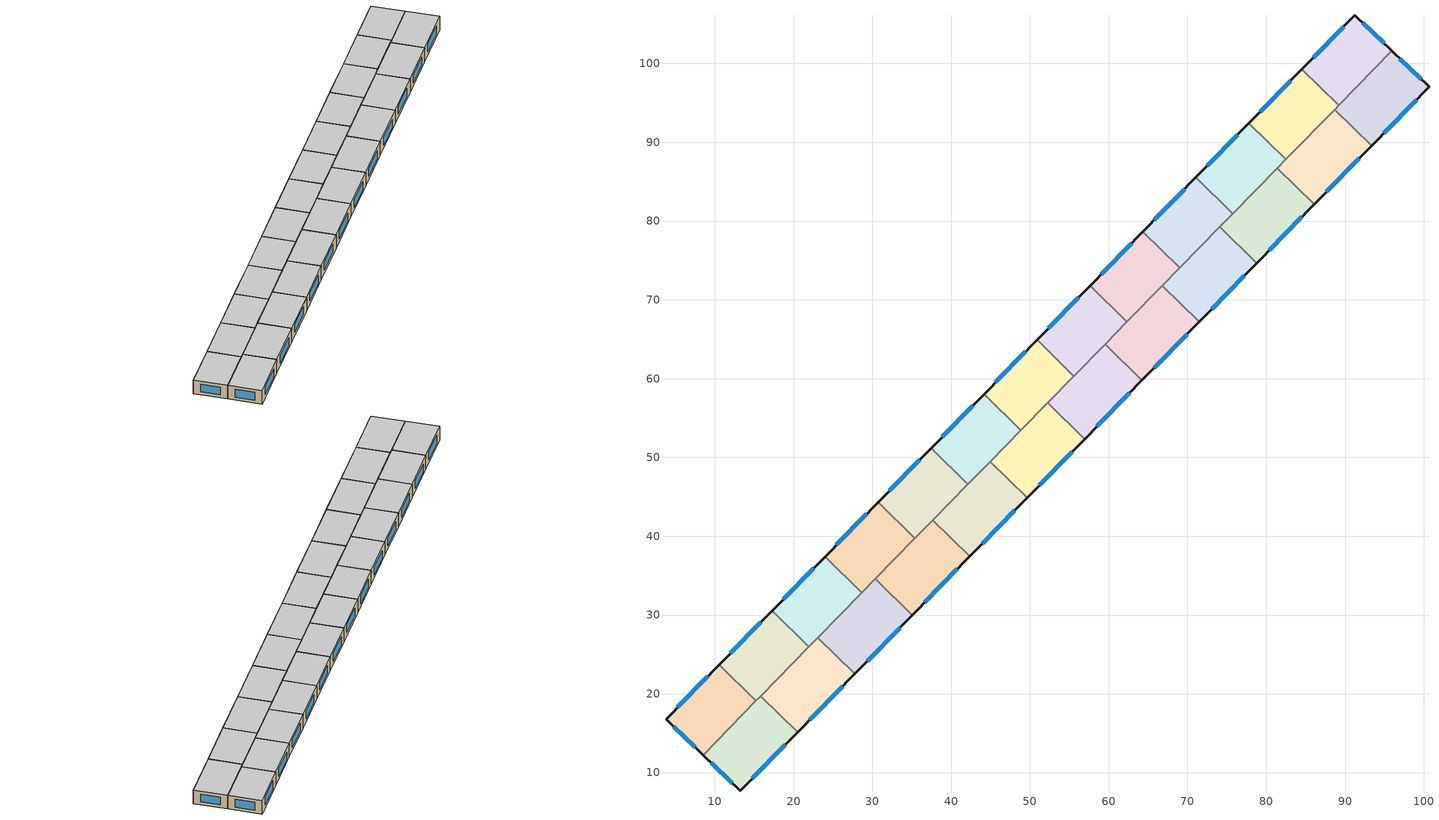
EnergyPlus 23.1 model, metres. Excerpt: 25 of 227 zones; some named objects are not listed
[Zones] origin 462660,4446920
1fd8a064e84866d3_F7_dwelling_0
 floor to 1fd8a064e84866d3_F6_dwelling_0 (EU_floor_Construction): 95.95,101.59 89.22,94.7 84.53,99.29 91.25,106.15 z21
 wall outside (EU_wall_Construction): 95.95,101.59 91.25,106.15 84.53,99.29 z21:24
 wall to 1fd8a064e84866d3_F7_dwelling_1 (EU_wall_Construction): 84.53,99.29 89.22,94.7 z21:24
 wall to 1fd8a064e84866d3_F7_dwelling_13 (EU_wall_Construction): 89.22,94.7 95.95,101.59 z21:24
 window (EU_Window_Construction): 89.81,104.68 85.97,100.76 / 94.94,102.56 92.25,105.18 z21.64:23.36
 ceiling to 1fd8a064e84866d3_F8_dwelling_0 (EU_floor_Construction): 89.22,94.7 95.95,101.59 91.25,106.15 84.53,99.29 z24
1fd8a064e84866d3_F7_dwelling_1
 floor to 1fd8a064e84866d3_F6_dwelling_1 (EU_floor_Construction): 89.22,94.7 82.49,87.83 77.8,92.42 84.53,99.29 z21
 wall outside (EU_wall_Construction): 84.53,99.29 77.8,92.42 z21:24
 wall to 1fd8a064e84866d3_F7_dwelling_2 (EU_wall_Construction): 77.8,92.42 82.49,87.83 z21:24
 wall to 1fd8a064e84866d3_F7_dwelling_14 (EU_wall_Construction): 82.49,87.83 88.67,94.15 z21:24
 wall to 1fd8a064e84866d3_F7_dwelling_13 (EU_wall_Construction): 88.67,94.15 89.22,94.7 z21:24
 window (EU_Window_Construction): 83.09,97.82 79.24,93.89 z21.64:23.36
 ceiling to 1fd8a064e84866d3_F8_dwelling_1 (EU_floor_Construction): 82.49,87.83 89.22,94.7 84.53,99.29 77.8,92.42 z24
1fd8a064e84866d3_F7_dwelling_10
 floor to 1fd8a064e84866d3_F6_dwelling_10 (EU_floor_Construction): 28.68,32.84 21.96,25.96 17.27,30.55 24,37.42 z21
 wall outside (EU_wall_Construction): 24,37.42 17.27,30.55 z21:24
 wall to 1fd8a064e84866d3_F7_dwelling_9 (EU_wall_Construction): 28.68,32.84 24,37.42 z21:24
 wall to 1fd8a064e84866d3_F7_dwelling_11 (EU_wall_Construction): 17.27,30.55 21.96,25.96 z21:24
 wall to 1fd8a064e84866d3_F7_dwelling_22 (EU_wall_Construction): 23.1,27.13 28.68,32.84 z21:24
 wall to 1fd8a064e84866d3_F7_dwelling_23 (EU_wall_Construction): 21.96,25.96 23.1,27.13 z21:24
 window (EU_Window_Construction): 22.56,35.95 18.71,32.02 z21.64:23.36
 ceiling to 1fd8a064e84866d3_F8_dwelling_10 (EU_floor_Construction): 21.96,25.96 28.68,32.84 24,37.42 17.27,30.55 z24
1fd8a064e84866d3_F7_dwelling_11
 floor to 1fd8a064e84866d3_F6_dwelling_11 (EU_floor_Construction): 21.96,25.96 15.23,19.09 10.55,23.67 17.27,30.55 z21
 wall outside (EU_wall_Construction): 17.27,30.55 10.55,23.67 z21:24
 wall to 1fd8a064e84866d3_F7_dwelling_12 (EU_wall_Construction): 10.55,23.67 15.23,19.09 z21:24
 wall to 1fd8a064e84866d3_F7_dwelling_23 (EU_wall_Construction): 15.82,19.68 21.96,25.96 z21:24
 wall to 1fd8a064e84866d3_F7_dwelling_24 (EU_wall_Construction): 15.23,19.09 15.82,19.68 z21:24
 window (EU_Window_Construction): 15.83,29.08 11.99,25.15 z21.64:23.36
 ceiling to 1fd8a064e84866d3_F8_dwelling_11 (EU_floor_Construction): 15.23,19.09 21.96,25.96 17.27,30.55 10.55,23.67 z24
1fd8a064e84866d3_F7_dwelling_12
 floor to 1fd8a064e84866d3_F6_dwelling_12 (EU_floor_Construction): 15.23,19.09 8.52,12.23 3.81,16.79 10.55,23.67 z21
 wall outside (EU_wall_Construction): 10.55,23.67 3.81,16.79 8.52,12.23 z21:24
 wall to 1fd8a064e84866d3_F7_dwelling_24 (EU_wall_Construction): 8.52,12.23 15.23,19.09 z21:24
 window (EU_Window_Construction): 4.82,15.81 7.51,13.2 / 9.1,22.2 5.25,18.26 z21.64:23.36
 ceiling to 1fd8a064e84866d3_F8_dwelling_12 (EU_floor_Construction): 8.52,12.23 15.23,19.09 10.55,23.67 3.81,16.79 z24
1fd8a064e84866d3_F7_dwelling_13
 floor to 1fd8a064e84866d3_F6_dwelling_13 (EU_floor_Construction): 100.65,97.02 93.36,89.56 88.67,94.15 95.95,101.59 z21
 wall outside (EU_wall_Construction): 93.36,89.56 100.65,97.02 95.95,101.59 z21:24
 wall to 1fd8a064e84866d3_F7_dwelling_14 (EU_wall_Construction): 88.67,94.15 93.36,89.56 z21:24
 window (EU_Window_Construction): 99.65,98 96.96,100.61 / 94.92,91.16 99.09,95.42 z21.64:23.36
 ceiling to 1fd8a064e84866d3_F8_dwelling_13 (EU_floor_Construction): 93.36,89.56 100.65,97.02 95.95,101.59 88.67,94.15 z24
1fd8a064e84866d3_F7_dwelling_14
 floor to 1fd8a064e84866d3_F6_dwelling_14 (EU_floor_Construction): 93.36,89.56 86.07,82.12 81.39,86.7 88.67,94.15 z21
 wall outside (EU_wall_Construction): 86.07,82.12 93.36,89.56 z21:24
 wall to 1fd8a064e84866d3_F7_dwelling_15 (EU_wall_Construction): 81.39,86.7 86.07,82.12 z21:24
 wall to 1fd8a064e84866d3_F7_dwelling_2 (EU_wall_Construction): 82.49,87.83 81.39,86.7 z21:24
 window (EU_Window_Construction): 87.63,83.71 91.8,87.97 z21.64:23.36
 ceiling to 1fd8a064e84866d3_F8_dwelling_14 (EU_floor_Construction): 86.07,82.12 93.36,89.56 88.67,94.15 81.39,86.7 z24
1fd8a064e84866d3_F7_dwelling_15
 floor to 1fd8a064e84866d3_F6_dwelling_15 (EU_floor_Construction): 86.07,82.12 78.79,74.67 74.1,79.26 81.39,86.7 z21
 wall outside (EU_wall_Construction): 78.79,74.67 86.07,82.12 z21:24
 wall to 1fd8a064e84866d3_F7_dwelling_16 (EU_wall_Construction): 74.1,79.26 78.79,74.67 z21:24
 wall to 1fd8a064e84866d3_F7_dwelling_2 (EU_wall_Construction): 81.39,86.7 75.76,80.95 z21:24
 wall to 1fd8a064e84866d3_F7_dwelling_3 (EU_wall_Construction): 75.76,80.95 74.1,79.26 z21:24
 window (EU_Window_Construction): 80.35,76.27 84.51,80.52 z21.64:23.36
 ceiling to 1fd8a064e84866d3_F8_dwelling_15 (EU_floor_Construction): 78.79,74.67 86.07,82.12 81.39,86.7 74.1,79.26 z24
1fd8a064e84866d3_F7_dwelling_16
 floor to 1fd8a064e84866d3_F6_dwelling_16 (EU_floor_Construction): 78.79,74.67 71.5,67.22 66.82,71.81 74.1,79.26 z21
 wall outside (EU_wall_Construction): 71.5,67.22 78.79,74.67 z21:24
 wall to 1fd8a064e84866d3_F7_dwelling_17 (EU_wall_Construction): 66.82,71.81 71.5,67.22 z21:24
 wall to 1fd8a064e84866d3_F7_dwelling_3 (EU_wall_Construction): 74.1,79.26 69.04,74.08 z21:24
 wall to 1fd8a064e84866d3_F7_dwelling_4 (EU_wall_Construction): 69.04,74.08 66.82,71.81 z21:24
 window (EU_Window_Construction): 73.06,68.82 77.23,73.08 z21.64:23.36
 ceiling to 1fd8a064e84866d3_F8_dwelling_16 (EU_floor_Construction): 71.5,67.22 78.79,74.67 74.1,79.26 66.82,71.81 z24
1fd8a064e84866d3_F7_dwelling_17
 floor to 1fd8a064e84866d3_F6_dwelling_17 (EU_floor_Construction): 71.5,67.22 64.22,59.78 59.53,64.36 66.82,71.81 z21
 wall outside (EU_wall_Construction): 64.22,59.78 71.5,67.22 z21:24
 wall to 1fd8a064e84866d3_F7_dwelling_18 (EU_wall_Construction): 59.53,64.36 64.22,59.78 z21:24
 wall to 1fd8a064e84866d3_F7_dwelling_4 (EU_wall_Construction): 66.82,71.81 62.31,67.21 z21:24
 wall to 1fd8a064e84866d3_F7_dwelling_5 (EU_wall_Construction): 62.31,67.21 59.53,64.36 z21:24
 window (EU_Window_Construction): 65.78,61.37 69.94,65.63 z21.64:23.36
 ceiling to 1fd8a064e84866d3_F8_dwelling_17 (EU_floor_Construction): 64.22,59.78 71.5,67.22 66.82,71.81 59.53,64.36 z24
1fd8a064e84866d3_F7_dwelling_18
 floor to 1fd8a064e84866d3_F6_dwelling_18 (EU_floor_Construction): 64.22,59.78 56.93,52.33 52.25,56.92 59.53,64.36 z21
 wall outside (EU_wall_Construction): 56.93,52.33 64.22,59.78 z21:24
 wall to 1fd8a064e84866d3_F7_dwelling_19 (EU_wall_Construction): 52.25,56.92 56.93,52.33 z21:24
 wall to 1fd8a064e84866d3_F7_dwelling_5 (EU_wall_Construction): 59.53,64.36 55.59,60.33 z21:24
 wall to 1fd8a064e84866d3_F7_dwelling_6 (EU_wall_Construction): 55.59,60.33 52.25,56.92 z21:24
 window (EU_Window_Construction): 58.49,53.93 62.66,58.18 z21.64:23.36
 ceiling to 1fd8a064e84866d3_F8_dwelling_18 (EU_floor_Construction): 56.93,52.33 64.22,59.78 59.53,64.36 52.25,56.92 z24
1fd8a064e84866d3_F7_dwelling_19
 floor to 1fd8a064e84866d3_F6_dwelling_19 (EU_floor_Construction): 56.93,52.33 49.65,44.89 44.96,49.47 52.25,56.92 z21
 wall outside (EU_wall_Construction): 49.65,44.89 56.93,52.33 z21:24
 wall to 1fd8a064e84866d3_F7_dwelling_20 (EU_wall_Construction): 44.96,49.47 49.65,44.89 z21:24
 wall to 1fd8a064e84866d3_F7_dwelling_7 (EU_wall_Construction): 48.86,53.46 44.96,49.47 z21:24
 wall to 1fd8a064e84866d3_F7_dwelling_6 (EU_wall_Construction): 52.25,56.92 48.86,53.46 z21:24
 window (EU_Window_Construction): 51.21,46.48 55.37,50.74 z21.64:23.36
 ceiling to 1fd8a064e84866d3_F8_dwelling_19 (EU_floor_Construction): 49.65,44.89 56.93,52.33 52.25,56.92 44.96,49.47 z24
1fd8a064e84866d3_F7_dwelling_2
 floor to 1fd8a064e84866d3_F6_dwelling_2 (EU_floor_Construction): 82.49,87.83 75.76,80.96 71.08,85.54 77.8,92.42 z21
 wall outside (EU_wall_Construction): 77.8,92.42 71.08,85.54 z21:24
 wall to 1fd8a064e84866d3_F7_dwelling_3 (EU_wall_Construction): 71.08,85.54 75.76,80.96 z21:24
 window (EU_Window_Construction): 76.36,90.94 72.52,87.01 z21.64:23.36
 ceiling to 1fd8a064e84866d3_F8_dwelling_2 (EU_floor_Construction): 75.76,80.96 82.49,87.83 77.8,92.42 71.08,85.54 z24
1fd8a064e84866d3_F7_dwelling_20
 floor to 1fd8a064e84866d3_F6_dwelling_20 (EU_floor_Construction): 49.65,44.89 42.36,37.44 37.67,42.03 44.96,49.47 z21
 wall outside (EU_wall_Construction): 42.36,37.44 49.65,44.89 z21:24
 wall to 1fd8a064e84866d3_F7_dwelling_21 (EU_wall_Construction): 37.67,42.03 42.36,37.44 z21:24
 wall to 1fd8a064e84866d3_F7_dwelling_8 (EU_wall_Construction): 42.14,46.58 37.67,42.03 z21:24
 wall to 1fd8a064e84866d3_F7_dwelling_7 (EU_wall_Construction): 44.96,49.47 42.14,46.58 z21:24
 window (EU_Window_Construction): 43.92,39.03 48.09,43.29 z21.64:23.36
 ceiling to 1fd8a064e84866d3_F8_dwelling_20 (EU_floor_Construction): 42.36,37.44 49.65,44.89 44.96,49.47 37.67,42.03 z24
1fd8a064e84866d3_F7_dwelling_21
 floor to 1fd8a064e84866d3_F6_dwelling_21 (EU_floor_Construction): 42.36,37.44 35.07,29.99 30.39,34.58 37.67,42.03 z21
 wall outside (EU_wall_Construction): 35.07,29.99 42.36,37.44 z21:24
 wall to 1fd8a064e84866d3_F7_dwelling_22 (EU_wall_Construction): 30.39,34.58 35.07,29.99 z21:24
 wall to 1fd8a064e84866d3_F7_dwelling_9 (EU_wall_Construction): 35.41,39.71 30.39,34.58 z21:24
 wall to 1fd8a064e84866d3_F7_dwelling_8 (EU_wall_Construction): 37.67,42.02 35.41,39.71 z21:24
 window (EU_Window_Construction): 36.63,31.59 40.8,35.84 z21.64:23.36
 ceiling to 1fd8a064e84866d3_F8_dwelling_21 (EU_floor_Construction): 35.07,29.99 42.36,37.44 37.67,42.03 30.39,34.58 z24
1fd8a064e84866d3_F7_dwelling_22
 floor to 1fd8a064e84866d3_F6_dwelling_22 (EU_floor_Construction): 35.07,29.99 27.79,22.55 23.1,27.13 30.39,34.58 z21
 wall outside (EU_wall_Construction): 27.79,22.55 35.07,29.99 z21:24
 wall to 1fd8a064e84866d3_F7_dwelling_23 (EU_wall_Construction): 23.1,27.13 27.79,22.55 z21:24
 wall to 1fd8a064e84866d3_F7_dwelling_9 (EU_wall_Construction): 30.39,34.58 28.68,32.84 z21:24
 window (EU_Window_Construction): 29.35,24.14 33.51,28.4 z21.64:23.36
 ceiling to 1fd8a064e84866d3_F8_dwelling_22 (EU_floor_Construction): 27.79,22.55 35.07,29.99 30.39,34.58 23.1,27.13 z24
1fd8a064e84866d3_F7_dwelling_23
 floor to 1fd8a064e84866d3_F6_dwelling_23 (EU_floor_Construction): 27.79,22.55 20.5,15.1 15.82,19.68 23.1,27.13 z21
 wall outside (EU_wall_Construction): 20.5,15.1 27.79,22.55 z21:24
 wall to 1fd8a064e84866d3_F7_dwelling_24 (EU_wall_Construction): 15.82,19.68 20.5,15.1 z21:24
 window (EU_Window_Construction): 22.06,16.69 26.23,20.95 z21.64:23.36
 ceiling to 1fd8a064e84866d3_F8_dwelling_23 (EU_floor_Construction): 20.5,15.1 27.79,22.55 23.1,27.13 15.82,19.68 z24
1fd8a064e84866d3_F7_dwelling_24
 floor to 1fd8a064e84866d3_F6_dwelling_24 (EU_floor_Construction): 20.5,15.1 13.23,7.66 8.52,12.23 15.82,19.68 z21
 wall outside (EU_wall_Construction): 8.52,12.23 13.23,7.66 20.5,15.1 z21:24
 window (EU_Window_Construction): 14.78,9.26 18.94,13.51 / 9.53,11.25 12.22,8.64 z21.64:23.36
 ceiling to 1fd8a064e84866d3_F8_dwelling_24 (EU_floor_Construction): 13.23,7.66 20.5,15.1 15.82,19.68 8.52,12.23 z24
1fd8a064e84866d3_F7_dwelling_3
 floor to 1fd8a064e84866d3_F6_dwelling_3 (EU_floor_Construction): 75.76,80.96 69.04,74.08 64.35,78.67 71.08,85.54 z21
 wall outside (EU_wall_Construction): 71.08,85.54 64.35,78.67 z21:24
 wall to 1fd8a064e84866d3_F7_dwelling_4 (EU_wall_Construction): 64.35,78.67 69.04,74.08 z21:24
 window (EU_Window_Construction): 69.64,84.07 65.79,80.14 z21.64:23.36
 ceiling to 1fd8a064e84866d3_F8_dwelling_3 (EU_floor_Construction): 69.04,74.08 75.76,80.96 71.08,85.54 64.35,78.67 z24
1fd8a064e84866d3_F7_dwelling_4
 floor to 1fd8a064e84866d3_F6_dwelling_4 (EU_floor_Construction): 69.04,74.08 62.31,67.21 57.63,71.79 64.35,78.67 z21
 wall outside (EU_wall_Construction): 64.35,78.67 57.63,71.79 z21:24
 wall to 1fd8a064e84866d3_F7_dwelling_5 (EU_wall_Construction): 57.63,71.79 62.31,67.21 z21:24
 window (EU_Window_Construction): 62.91,77.19 59.07,73.26 z21.64:23.36
 ceiling to 1fd8a064e84866d3_F8_dwelling_4 (EU_floor_Construction): 62.31,67.21 69.04,74.08 64.35,78.67 57.63,71.79 z24
1fd8a064e84866d3_F7_dwelling_5
 floor to 1fd8a064e84866d3_F6_dwelling_5 (EU_floor_Construction): 62.31,67.21 55.59,60.33 50.9,64.92 57.63,71.79 z21
 wall outside (EU_wall_Construction): 57.63,71.79 50.9,64.92 z21:24
 wall to 1fd8a064e84866d3_F7_dwelling_6 (EU_wall_Construction): 50.9,64.92 55.59,60.33 z21:24
 window (EU_Window_Construction): 56.19,70.32 52.34,66.39 z21.64:23.36
 ceiling to 1fd8a064e84866d3_F8_dwelling_5 (EU_floor_Construction): 55.59,60.33 62.31,67.21 57.63,71.79 50.9,64.92 z24
1fd8a064e84866d3_F7_dwelling_6
 floor to 1fd8a064e84866d3_F6_dwelling_6 (EU_floor_Construction): 55.59,60.33 48.86,53.46 44.18,58.04 50.9,64.92 z21
 wall outside (EU_wall_Construction): 50.9,64.92 44.18,58.04 z21:24
 wall to 1fd8a064e84866d3_F7_dwelling_7 (EU_wall_Construction): 44.18,58.04 48.86,53.46 z21:24
 window (EU_Window_Construction): 49.46,63.45 45.62,59.52 z21.64:23.36
 ceiling to 1fd8a064e84866d3_F8_dwelling_6 (EU_floor_Construction): 48.86,53.46 55.59,60.33 50.9,64.92 44.18,58.04 z24
1fd8a064e84866d3_F7_dwelling_7
 floor to 1fd8a064e84866d3_F6_dwelling_7 (EU_floor_Construction): 48.86,53.46 42.14,46.58 37.45,51.17 44.18,58.04 z21
 wall outside (EU_wall_Construction): 44.18,58.04 37.45,51.17 z21:24
 wall to 1fd8a064e84866d3_F7_dwelling_8 (EU_wall_Construction): 37.45,51.17 42.14,46.58 z21:24
 window (EU_Window_Construction): 42.74,56.57 38.89,52.64 z21.64:23.36
 ceiling to 1fd8a064e84866d3_F8_dwelling_7 (EU_floor_Construction): 42.14,46.58 48.86,53.46 44.18,58.04 37.45,51.17 z24
1fd8a064e84866d3_F7_dwelling_8
 floor to 1fd8a064e84866d3_F6_dwelling_8 (EU_floor_Construction): 42.14,46.58 35.41,39.71 30.72,44.3 37.45,51.17 z21
 wall outside (EU_wall_Construction): 37.45,51.17 30.72,44.3 z21:24
 wall to 1fd8a064e84866d3_F7_dwelling_9 (EU_wall_Construction): 30.72,44.3 35.41,39.71 z21:24
 window (EU_Window_Construction): 36.01,49.7 32.17,45.77 z21.64:23.36
 ceiling to 1fd8a064e84866d3_F8_dwelling_8 (EU_floor_Construction): 35.41,39.71 42.14,46.58 37.45,51.17 30.72,44.3 z24
1fd8a064e84866d3_F7_dwelling_9
 floor to 1fd8a064e84866d3_F6_dwelling_9 (EU_floor_Construction): 35.41,39.71 28.68,32.84 24,37.42 30.72,44.3 z21
 wall outside (EU_wall_Construction): 30.72,44.3 24,37.42 z21:24
 window (EU_Window_Construction): 29.28,42.82 25.44,38.89 z21.64:23.36
 ceiling to 1fd8a064e84866d3_F8_dwelling_9 (EU_floor_Construction): 28.68,32.84 35.41,39.71 30.72,44.3 24,37.42 z24
[Building]
EU S2 Campaign: North Axis=0; Terrain=City; Solar Distribution=FullExterior
[Site:Location]
Yerevan-Zvartnots.Intl.AP: Latitude=40.15; Longitude=44.383; Time Zone=4; Elevation=854
[SizingPeriod:WeatherFileDays]
AnnualSizingPeriod: Begin Month=1; Begin Day of Month=1; End Month=12; End Day of Month=31; Day of Week for Start Day=Monday; Use Weather File Daylight Saving Period=No; Use Weather File Rain and Snow Indicators=No
[MATERIAL]
EU_InternalMass_Material: Roughness=MediumRough; Thickness=0.1; Conductivity=1; Density=1800; Specific Heat=900; Thermal Absorptance=0.9; Solar Absorptance=0.7; Visible Absorptance=0.7
[MATERIAL:NOMASS] Roughness=MediumRough; Thermal Absorptance=0.9; Solar Absorptance=0.7; Visible Absorptance=0.7
Name | Thermal Resistance
EU_wall_NoMass | 1.05043
EU_floor_NoMass | 0.478065
[WINDOWMATERIAL:SIMPLEGLAZINGSYSTEM]
EU_Window_SimpleGlazing: UFactor=2.5566; Solar Heat Gain Coefficient=0.75; Visible Transmittance=0.75
[CONSTRUCTION]
EU_wall_Construction: EU_wall_NoMass
EU_floor_Construction: EU_floor_NoMass
EU_Window_Construction: EU_Window_SimpleGlazing
EU_InternalMass_Construction: EU_InternalMass_Material
[ZONE] Type=1; Multiplier=1; Ceiling Height=autocalculate; Floor Area=autocalculate; Part of Total Floor Area=Yes
Name | Volume
1fd8a064e84866d3_F7_dwelling_0; 1fd8a064e84866d3_F7_dwelling_11 | 189.155
1fd8a064e84866d3_F7_dwelling_1; 1fd8a064e84866d3_F7_dwelling_3; 1fd8a064e84866d3_F7_dwelling_6; 1fd8a064e84866d3_F7_dwelling_8 | 189.137
1fd8a064e84866d3_F7_dwelling_10 | 189.154
1fd8a064e84866d3_F7_dwelling_12 | 189.159
1fd8a064e84866d3_F7_dwelling_13 | 204.911
1fd8a064e84866d3_F7_dwelling_14 | 204.935
1fd8a064e84866d3_F7_dwelling_15 | 204.889
1fd8a064e84866d3_F7_dwelling_16 | 204.917
1fd8a064e84866d3_F7_dwelling_17; 1fd8a064e84866d3_F7_dwelling_20 | 204.899
1fd8a064e84866d3_F7_dwelling_18 | 204.895
1fd8a064e84866d3_F7_dwelling_19 | 204.908
1fd8a064e84866d3_F7_dwelling_2 | 189.165
1fd8a064e84866d3_F7_dwelling_21 | 204.927
1fd8a064e84866d3_F7_dwelling_22; 1fd8a064e84866d3_F7_dwelling_23 | 204.909
1fd8a064e84866d3_F7_dwelling_24 | 204.91
1fd8a064e84866d3_F7_dwelling_4; 1fd8a064e84866d3_F7_dwelling_5 | 189.151
1fd8a064e84866d3_F7_dwelling_7 | 189.15
1fd8a064e84866d3_F7_dwelling_9 | 189.168
[INTERNALMASS] Construction=EU_InternalMass_Construction
Name | Zone or ZoneList | Surface Area
1fd8a064e84866d3_F7_dwelling_0_EU_InternalMass | 1fd8a064e84866d3_F7_dwelling_0 | 63.0516
1fd8a064e84866d3_F7_dwelling_1_EU_InternalMass | 1fd8a064e84866d3_F7_dwelling_1 | 63.0456
1fd8a064e84866d3_F7_dwelling_2_EU_InternalMass | 1fd8a064e84866d3_F7_dwelling_2 | 63.055
1fd8a064e84866d3_F7_dwelling_3_EU_InternalMass | 1fd8a064e84866d3_F7_dwelling_3 | 63.0457
1fd8a064e84866d3_F7_dwelling_4_EU_InternalMass | 1fd8a064e84866d3_F7_dwelling_4 | 63.0503
1fd8a064e84866d3_F7_dwelling_5_EU_InternalMass | 1fd8a064e84866d3_F7_dwelling_5 | 63.0503
1fd8a064e84866d3_F7_dwelling_6_EU_InternalMass | 1fd8a064e84866d3_F7_dwelling_6 | 63.0457
1fd8a064e84866d3_F7_dwelling_7_EU_InternalMass | 1fd8a064e84866d3_F7_dwelling_7 | 63.0503
1fd8a064e84866d3_F7_dwelling_8_EU_InternalMass | 1fd8a064e84866d3_F7_dwelling_8 | 63.0457
1fd8a064e84866d3_F7_dwelling_9_EU_InternalMass | 1fd8a064e84866d3_F7_dwelling_9 | 63.056
1fd8a064e84866d3_F7_dwelling_10_EU_InternalMass | 1fd8a064e84866d3_F7_dwelling_10 | 63.0514
1fd8a064e84866d3_F7_dwelling_11_EU_InternalMass | 1fd8a064e84866d3_F7_dwelling_11 | 63.0514
1fd8a064e84866d3_F7_dwelling_12_EU_InternalMass | 1fd8a064e84866d3_F7_dwelling_12 | 63.0531
1fd8a064e84866d3_F7_dwelling_13_EU_InternalMass | 1fd8a064e84866d3_F7_dwelling_13 | 68.3037
1fd8a064e84866d3_F7_dwelling_14_EU_InternalMass | 1fd8a064e84866d3_F7_dwelling_14 | 68.3117
1fd8a064e84866d3_F7_dwelling_15_EU_InternalMass | 1fd8a064e84866d3_F7_dwelling_15 | 68.2964
1fd8a064e84866d3_F7_dwelling_16_EU_InternalMass | 1fd8a064e84866d3_F7_dwelling_16 | 68.3057
1fd8a064e84866d3_F7_dwelling_17_EU_InternalMass | 1fd8a064e84866d3_F7_dwelling_17 | 68.2997
1fd8a064e84866d3_F7_dwelling_18_EU_InternalMass | 1fd8a064e84866d3_F7_dwelling_18 | 68.2983
1fd8a064e84866d3_F7_dwelling_19_EU_InternalMass | 1fd8a064e84866d3_F7_dwelling_19 | 68.303
1fd8a064e84866d3_F7_dwelling_20_EU_InternalMass | 1fd8a064e84866d3_F7_dwelling_20 | 68.2997
1fd8a064e84866d3_F7_dwelling_21_EU_InternalMass | 1fd8a064e84866d3_F7_dwelling_21 | 68.309
1fd8a064e84866d3_F7_dwelling_22_EU_InternalMass | 1fd8a064e84866d3_F7_dwelling_22 | 68.303
1fd8a064e84866d3_F7_dwelling_23_EU_InternalMass | 1fd8a064e84866d3_F7_dwelling_23 | 68.303
1fd8a064e84866d3_F7_dwelling_24_EU_InternalMass | 1fd8a064e84866d3_F7_dwelling_24 | 68.3033
[OTHEREQUIPMENT] Fuel Type=Electricity; Design Level Calculation Method=Watts/Area; Power per Zone Floor Area=1; Fraction Latent=0; Fraction Radiant=0; Fraction Lost=0; Carbon Dioxide Generation Rate=0; EndUse Subcategory=EU_Step8_InternalGains
Name | Zone or ZoneList or Space or SpaceList | Schedule
EU_Step8_InternalGain_1fd8a064e84866d3_F7_dwelling_0_f000 | 1fd8a064e84866d3_F7_dwelling_0 | EU_Step8_GainSchedule_1fd8a064e84866d3_F7_dwelling_0_f000
EU_Step8_InternalGain_1fd8a064e84866d3_F7_dwelling_1_f000 | 1fd8a064e84866d3_F7_dwelling_1 | EU_Step8_GainSchedule_1fd8a064e84866d3_F7_dwelling_1_f000
EU_Step8_InternalGain_1fd8a064e84866d3_F7_dwelling_2_f000 | 1fd8a064e84866d3_F7_dwelling_2 | EU_Step8_GainSchedule_1fd8a064e84866d3_F7_dwelling_2_f000
EU_Step8_InternalGain_1fd8a064e84866d3_F7_dwelling_3_f000 | 1fd8a064e84866d3_F7_dwelling_3 | EU_Step8_GainSchedule_1fd8a064e84866d3_F7_dwelling_3_f000
EU_Step8_InternalGain_1fd8a064e84866d3_F7_dwelling_4_f000 | 1fd8a064e84866d3_F7_dwelling_4 | EU_Step8_GainSchedule_1fd8a064e84866d3_F7_dwelling_4_f000
EU_Step8_InternalGain_1fd8a064e84866d3_F7_dwelling_5_f000 | 1fd8a064e84866d3_F7_dwelling_5 | EU_Step8_GainSchedule_1fd8a064e84866d3_F7_dwelling_5_f000
EU_Step8_InternalGain_1fd8a064e84866d3_F7_dwelling_6_f000 | 1fd8a064e84866d3_F7_dwelling_6 | EU_Step8_GainSchedule_1fd8a064e84866d3_F7_dwelling_6_f000
EU_Step8_InternalGain_1fd8a064e84866d3_F7_dwelling_7_f000 | 1fd8a064e84866d3_F7_dwelling_7 | EU_Step8_GainSchedule_1fd8a064e84866d3_F7_dwelling_7_f000
EU_Step8_InternalGain_1fd8a064e84866d3_F7_dwelling_8_f000 | 1fd8a064e84866d3_F7_dwelling_8 | EU_Step8_GainSchedule_1fd8a064e84866d3_F7_dwelling_8_f000
EU_Step8_InternalGain_1fd8a064e84866d3_F7_dwelling_9_f000 | 1fd8a064e84866d3_F7_dwelling_9 | EU_Step8_GainSchedule_1fd8a064e84866d3_F7_dwelling_9_f000
EU_Step8_InternalGain_1fd8a064e84866d3_F7_dwelling_10_f000 | 1fd8a064e84866d3_F7_dwelling_10 | EU_Step8_GainSchedule_1fd8a064e84866d3_F7_dwelling_10_f000
EU_Step8_InternalGain_1fd8a064e84866d3_F7_dwelling_11_f000 | 1fd8a064e84866d3_F7_dwelling_11 | EU_Step8_GainSchedule_1fd8a064e84866d3_F7_dwelling_11_f000
EU_Step8_InternalGain_1fd8a064e84866d3_F7_dwelling_12_f000 | 1fd8a064e84866d3_F7_dwelling_12 | EU_Step8_GainSchedule_1fd8a064e84866d3_F7_dwelling_12_f000
EU_Step8_InternalGain_1fd8a064e84866d3_F7_dwelling_13_f000 | 1fd8a064e84866d3_F7_dwelling_13 | EU_Step8_GainSchedule_1fd8a064e84866d3_F7_dwelling_13_f000
EU_Step8_InternalGain_1fd8a064e84866d3_F7_dwelling_14_f000 | 1fd8a064e84866d3_F7_dwelling_14 | EU_Step8_GainSchedule_1fd8a064e84866d3_F7_dwelling_14_f000
EU_Step8_InternalGain_1fd8a064e84866d3_F7_dwelling_15_f000 | 1fd8a064e84866d3_F7_dwelling_15 | EU_Step8_GainSchedule_1fd8a064e84866d3_F7_dwelling_15_f000
EU_Step8_InternalGain_1fd8a064e84866d3_F7_dwelling_16_f000 | 1fd8a064e84866d3_F7_dwelling_16 | EU_Step8_GainSchedule_1fd8a064e84866d3_F7_dwelling_16_f000
EU_Step8_InternalGain_1fd8a064e84866d3_F7_dwelling_17_f000 | 1fd8a064e84866d3_F7_dwelling_17 | EU_Step8_GainSchedule_1fd8a064e84866d3_F7_dwelling_17_f000
EU_Step8_InternalGain_1fd8a064e84866d3_F7_dwelling_18_f000 | 1fd8a064e84866d3_F7_dwelling_18 | EU_Step8_GainSchedule_1fd8a064e84866d3_F7_dwelling_18_f000
EU_Step8_InternalGain_1fd8a064e84866d3_F7_dwelling_19_f000 | 1fd8a064e84866d3_F7_dwelling_19 | EU_Step8_GainSchedule_1fd8a064e84866d3_F7_dwelling_19_f000
EU_Step8_InternalGain_1fd8a064e84866d3_F7_dwelling_20_f000 | 1fd8a064e84866d3_F7_dwelling_20 | EU_Step8_GainSchedule_1fd8a064e84866d3_F7_dwelling_20_f000
EU_Step8_InternalGain_1fd8a064e84866d3_F7_dwelling_21_f000 | 1fd8a064e84866d3_F7_dwelling_21 | EU_Step8_GainSchedule_1fd8a064e84866d3_F7_dwelling_21_f000
EU_Step8_InternalGain_1fd8a064e84866d3_F7_dwelling_22_f000 | 1fd8a064e84866d3_F7_dwelling_22 | EU_Step8_GainSchedule_1fd8a064e84866d3_F7_dwelling_22_f000
EU_Step8_InternalGain_1fd8a064e84866d3_F7_dwelling_23_f000 | 1fd8a064e84866d3_F7_dwelling_23 | EU_Step8_GainSchedule_1fd8a064e84866d3_F7_dwelling_23_f000
EU_Step8_InternalGain_1fd8a064e84866d3_F7_dwelling_24_f000 | 1fd8a064e84866d3_F7_dwelling_24 | EU_Step8_GainSchedule_1fd8a064e84866d3_F7_dwelling_24_f000
[ZONEVENTILATION:DESIGNFLOWRATE] Schedule=EU_AlwaysOn; Design Flow Rate Calculation Method=AirChanges/Hour; Air Changes per Hour=0.557805; Ventilation Type=Natural; Fan Pressure Rise=0; Fan Total Efficiency=1; Constant Term Coefficient=1; Temperature Term Coefficient=0; Velocity Term Coefficient=0; Velocity Squared Term Coefficient=0; Minimum Indoor Temperature=-100; Maximum Indoor Temperature=100; Delta Temperature=-100; Minimum Outdoor Temperature=-100; Maximum Outdoor Temperature=100; Maximum Wind Speed=40
Name | Zone or ZoneList or Space or SpaceList
EU_ConstantAir_1fd8a064e84866d3_F7_dwelling_0 | 1fd8a064e84866d3_F7_dwelling_0
EU_ConstantAir_1fd8a064e84866d3_F7_dwelling_1 | 1fd8a064e84866d3_F7_dwelling_1
EU_ConstantAir_1fd8a064e84866d3_F7_dwelling_2 | 1fd8a064e84866d3_F7_dwelling_2
EU_ConstantAir_1fd8a064e84866d3_F7_dwelling_3 | 1fd8a064e84866d3_F7_dwelling_3
EU_ConstantAir_1fd8a064e84866d3_F7_dwelling_4 | 1fd8a064e84866d3_F7_dwelling_4
EU_ConstantAir_1fd8a064e84866d3_F7_dwelling_5 | 1fd8a064e84866d3_F7_dwelling_5
EU_ConstantAir_1fd8a064e84866d3_F7_dwelling_6 | 1fd8a064e84866d3_F7_dwelling_6
EU_ConstantAir_1fd8a064e84866d3_F7_dwelling_7 | 1fd8a064e84866d3_F7_dwelling_7
EU_ConstantAir_1fd8a064e84866d3_F7_dwelling_8 | 1fd8a064e84866d3_F7_dwelling_8
EU_ConstantAir_1fd8a064e84866d3_F7_dwelling_9 | 1fd8a064e84866d3_F7_dwelling_9
EU_ConstantAir_1fd8a064e84866d3_F7_dwelling_10 | 1fd8a064e84866d3_F7_dwelling_10
EU_ConstantAir_1fd8a064e84866d3_F7_dwelling_11 | 1fd8a064e84866d3_F7_dwelling_11
EU_ConstantAir_1fd8a064e84866d3_F7_dwelling_12 | 1fd8a064e84866d3_F7_dwelling_12
EU_ConstantAir_1fd8a064e84866d3_F7_dwelling_13 | 1fd8a064e84866d3_F7_dwelling_13
EU_ConstantAir_1fd8a064e84866d3_F7_dwelling_14 | 1fd8a064e84866d3_F7_dwelling_14
EU_ConstantAir_1fd8a064e84866d3_F7_dwelling_15 | 1fd8a064e84866d3_F7_dwelling_15
EU_ConstantAir_1fd8a064e84866d3_F7_dwelling_16 | 1fd8a064e84866d3_F7_dwelling_16
EU_ConstantAir_1fd8a064e84866d3_F7_dwelling_17 | 1fd8a064e84866d3_F7_dwelling_17
EU_ConstantAir_1fd8a064e84866d3_F7_dwelling_18 | 1fd8a064e84866d3_F7_dwelling_18
EU_ConstantAir_1fd8a064e84866d3_F7_dwelling_19 | 1fd8a064e84866d3_F7_dwelling_19
EU_ConstantAir_1fd8a064e84866d3_F7_dwelling_20 | 1fd8a064e84866d3_F7_dwelling_20
EU_ConstantAir_1fd8a064e84866d3_F7_dwelling_21 | 1fd8a064e84866d3_F7_dwelling_21
EU_ConstantAir_1fd8a064e84866d3_F7_dwelling_22 | 1fd8a064e84866d3_F7_dwelling_22
EU_ConstantAir_1fd8a064e84866d3_F7_dwelling_23 | 1fd8a064e84866d3_F7_dwelling_23
EU_ConstantAir_1fd8a064e84866d3_F7_dwelling_24 | 1fd8a064e84866d3_F7_dwelling_24
[HVACTEMPLATE:ZONE:IDEALLOADSAIRSYSTEM] System Availability Schedule=EU_AlwaysOn; Maximum Heating Supply Air Temperature=50; Minimum Cooling Supply Air Temperature=13; Maximum Heating Supply Air Humidity Ratio=0.0156; Minimum Cooling Supply Air Humidity Ratio=0.0077; Heating Limit=NoLimit; Cooling Limit=NoLimit; Heating Availability Schedule=EU_AlwaysOn; Cooling Availability Schedule=EU_CoolingOff; Dehumidification Control Type=ConstantSensibleHeatRatio; Cooling Sensible Heat Ratio=0.7; Dehumidification Setpoint=60; Humidification Control Type=None; Humidification Setpoint=30; Outdoor Air Method=None; Outdoor Air Flow Rate per Person=0.00944; Outdoor Air Flow Rate per Zone Floor Area=0; Outdoor Air Flow Rate per Zone=0; Demand Controlled Ventilation Type=None; Outdoor Air Economizer Type=NoEconomizer; Heat Recovery Type=None; Sensible Heat Recovery Effectiveness=0.7; Latent Heat Recovery Effectiveness=0.65
Name | Template Thermostat
1fd8a064e84866d3_F7_dwelling_0 | EU_HeatOnly_1fd8a064e84866d3_F7_dwelling_0
1fd8a064e84866d3_F7_dwelling_1 | EU_HeatOnly_1fd8a064e84866d3_F7_dwelling_1
1fd8a064e84866d3_F7_dwelling_2 | EU_HeatOnly_1fd8a064e84866d3_F7_dwelling_2
1fd8a064e84866d3_F7_dwelling_3 | EU_HeatOnly_1fd8a064e84866d3_F7_dwelling_3
1fd8a064e84866d3_F7_dwelling_4 | EU_HeatOnly_1fd8a064e84866d3_F7_dwelling_4
1fd8a064e84866d3_F7_dwelling_5 | EU_HeatOnly_1fd8a064e84866d3_F7_dwelling_5
1fd8a064e84866d3_F7_dwelling_6 | EU_HeatOnly_1fd8a064e84866d3_F7_dwelling_6
1fd8a064e84866d3_F7_dwelling_7 | EU_HeatOnly_1fd8a064e84866d3_F7_dwelling_7
1fd8a064e84866d3_F7_dwelling_8 | EU_HeatOnly_1fd8a064e84866d3_F7_dwelling_8
1fd8a064e84866d3_F7_dwelling_9 | EU_HeatOnly_1fd8a064e84866d3_F7_dwelling_9
1fd8a064e84866d3_F7_dwelling_10 | EU_HeatOnly_1fd8a064e84866d3_F7_dwelling_10
1fd8a064e84866d3_F7_dwelling_11 | EU_HeatOnly_1fd8a064e84866d3_F7_dwelling_11
1fd8a064e84866d3_F7_dwelling_12 | EU_HeatOnly_1fd8a064e84866d3_F7_dwelling_12
1fd8a064e84866d3_F7_dwelling_13 | EU_HeatOnly_1fd8a064e84866d3_F7_dwelling_13
1fd8a064e84866d3_F7_dwelling_14 | EU_HeatOnly_1fd8a064e84866d3_F7_dwelling_14
1fd8a064e84866d3_F7_dwelling_15 | EU_HeatOnly_1fd8a064e84866d3_F7_dwelling_15
1fd8a064e84866d3_F7_dwelling_16 | EU_HeatOnly_1fd8a064e84866d3_F7_dwelling_16
1fd8a064e84866d3_F7_dwelling_17 | EU_HeatOnly_1fd8a064e84866d3_F7_dwelling_17
1fd8a064e84866d3_F7_dwelling_18 | EU_HeatOnly_1fd8a064e84866d3_F7_dwelling_18
1fd8a064e84866d3_F7_dwelling_19 | EU_HeatOnly_1fd8a064e84866d3_F7_dwelling_19
1fd8a064e84866d3_F7_dwelling_20 | EU_HeatOnly_1fd8a064e84866d3_F7_dwelling_20
1fd8a064e84866d3_F7_dwelling_21 | EU_HeatOnly_1fd8a064e84866d3_F7_dwelling_21
1fd8a064e84866d3_F7_dwelling_22 | EU_HeatOnly_1fd8a064e84866d3_F7_dwelling_22
1fd8a064e84866d3_F7_dwelling_23 | EU_HeatOnly_1fd8a064e84866d3_F7_dwelling_23
1fd8a064e84866d3_F7_dwelling_24 | EU_HeatOnly_1fd8a064e84866d3_F7_dwelling_24
[SIZING:ZONE] Zone Cooling Design Supply Air Temperature Input Method=SupplyAirTemperature; Zone Cooling Design Supply Air Temperature=13; Zone Heating Design Supply Air Temperature Input Method=SupplyAirTemperature; Zone Heating Design Supply Air Temperature=50; Zone Cooling Design Supply Air Humidity Ratio=0.008; Zone Heating Design Supply Air Humidity Ratio=0.008; Cooling Design Air Flow Method=DesignDay; Cooling Design Air Flow Rate=0; Cooling Minimum Air Flow per Zone Floor Area=0.000762; Cooling Minimum Air Flow=0; Cooling Minimum Air Flow Fraction=0.2; Heating Design Air Flow Method=DesignDay; Heating Design Air Flow Rate=0; Heating Maximum Air Flow per Zone Floor Area=0.002032; Heating Maximum Air Flow=0.141576; Heating Maximum Air Flow Fraction=0.3; Account for Dedicated Outdoor Air System=No; Dedicated Outdoor Air System Control Strategy=NeutralSupplyAir; Dedicated Outdoor Air Low Setpoint Temperature for Design=autosize; Dedicated Outdoor Air High Setpoint Temperature for Design=autosize; Zone Load Sizing Method=Sensible Load Only No Latent Load; Zone Latent Cooling Design Supply Air Humidity Ratio Input Method=HumidityRatioDifference; Zone Cooling Design Supply Air Humidity Ratio Difference=0.005; Zone Latent Heating Design Supply Air Humidity Ratio Input Method=HumidityRatioDifference; Zone Humidification Design Supply Air Humidity Ratio Difference=0.005
1fd8a064e84866d3_F7_dwelling_0; 1fd8a064e84866d3_F7_dwelling_1; 1fd8a064e84866d3_F7_dwelling_2; 1fd8a064e84866d3_F7_dwelling_3; 1fd8a064e84866d3_F7_dwelling_4; 1fd8a064e84866d3_F7_dwelling_5; 1fd8a064e84866d3_F7_dwelling_6; 1fd8a064e84866d3_F7_dwelling_7; 1fd8a064e84866d3_F7_dwelling_8; 1fd8a064e84866d3_F7_dwelling_9; 1fd8a064e84866d3_F7_dwelling_10; 1fd8a064e84866d3_F7_dwelling_11; 1fd8a064e84866d3_F7_dwelling_12; 1fd8a064e84866d3_F7_dwelling_13; 1fd8a064e84866d3_F7_dwelling_14; 1fd8a064e84866d3_F7_dwelling_15; 1fd8a064e84866d3_F7_dwelling_16; 1fd8a064e84866d3_F7_dwelling_17; 1fd8a064e84866d3_F7_dwelling_18; 1fd8a064e84866d3_F7_dwelling_19; 1fd8a064e84866d3_F7_dwelling_20; 1fd8a064e84866d3_F7_dwelling_21; 1fd8a064e84866d3_F7_dwelling_22; 1fd8a064e84866d3_F7_dwelling_23; 1fd8a064e84866d3_F7_dwelling_24
[SCHEDULE:CONSTANT]
Name | Hourly Value
EU_AlwaysOn | 1
EU_CoolingOff | 0
[SCHEDULE:FILE] Column Number=1; Rows to Skip at Top=0; Number of Hours of Data=8760; Column Separator=Comma; Interpolate to Timestep=No; Minutes per Item=60; Adjust Schedule for Daylight Savings=Yes
Name | File
EU_Step8_GainSchedule_1fd8a064e84866d3_F7_dwelling_0_f000 | ../../schedules/1fd8a064e84866d3/1fd8a064e84866d3_F7_dwelling_0_f000_gain.csv
EU_Step8_GainSchedule_1fd8a064e84866d3_F7_dwelling_1_f000 | ../../schedules/1fd8a064e84866d3/1fd8a064e84866d3_F7_dwelling_1_f000_gain.csv
EU_Step8_GainSchedule_1fd8a064e84866d3_F7_dwelling_2_f000 | ../../schedules/1fd8a064e84866d3/1fd8a064e84866d3_F7_dwelling_2_f000_gain.csv
EU_Step8_GainSchedule_1fd8a064e84866d3_F7_dwelling_3_f000 | ../../schedules/1fd8a064e84866d3/1fd8a064e84866d3_F7_dwelling_3_f000_gain.csv
EU_Step8_GainSchedule_1fd8a064e84866d3_F7_dwelling_4_f000 | ../../schedules/1fd8a064e84866d3/1fd8a064e84866d3_F7_dwelling_4_f000_gain.csv
EU_Step8_GainSchedule_1fd8a064e84866d3_F7_dwelling_5_f000 | ../../schedules/1fd8a064e84866d3/1fd8a064e84866d3_F7_dwelling_5_f000_gain.csv
EU_Step8_GainSchedule_1fd8a064e84866d3_F7_dwelling_6_f000 | ../../schedules/1fd8a064e84866d3/1fd8a064e84866d3_F7_dwelling_6_f000_gain.csv
EU_Step8_GainSchedule_1fd8a064e84866d3_F7_dwelling_7_f000 | ../../schedules/1fd8a064e84866d3/1fd8a064e84866d3_F7_dwelling_7_f000_gain.csv
EU_Step8_GainSchedule_1fd8a064e84866d3_F7_dwelling_8_f000 | ../../schedules/1fd8a064e84866d3/1fd8a064e84866d3_F7_dwelling_8_f000_gain.csv
EU_Step8_GainSchedule_1fd8a064e84866d3_F7_dwelling_9_f000 | ../../schedules/1fd8a064e84866d3/1fd8a064e84866d3_F7_dwelling_9_f000_gain.csv
EU_Step8_GainSchedule_1fd8a064e84866d3_F7_dwelling_10_f000 | ../../schedules/1fd8a064e84866d3/1fd8a064e84866d3_F7_dwelling_10_f000_gain.csv
EU_Step8_GainSchedule_1fd8a064e84866d3_F7_dwelling_11_f000 | ../../schedules/1fd8a064e84866d3/1fd8a064e84866d3_F7_dwelling_11_f000_gain.csv
EU_Step8_GainSchedule_1fd8a064e84866d3_F7_dwelling_12_f000 | ../../schedules/1fd8a064e84866d3/1fd8a064e84866d3_F7_dwelling_12_f000_gain.csv
EU_Step8_GainSchedule_1fd8a064e84866d3_F7_dwelling_13_f000 | ../../schedules/1fd8a064e84866d3/1fd8a064e84866d3_F7_dwelling_13_f000_gain.csv
EU_Step8_GainSchedule_1fd8a064e84866d3_F7_dwelling_14_f000 | ../../schedules/1fd8a064e84866d3/1fd8a064e84866d3_F7_dwelling_14_f000_gain.csv
EU_Step8_GainSchedule_1fd8a064e84866d3_F7_dwelling_15_f000 | ../../schedules/1fd8a064e84866d3/1fd8a064e84866d3_F7_dwelling_15_f000_gain.csv
EU_Step8_GainSchedule_1fd8a064e84866d3_F7_dwelling_16_f000 | ../../schedules/1fd8a064e84866d3/1fd8a064e84866d3_F7_dwelling_16_f000_gain.csv
EU_Step8_GainSchedule_1fd8a064e84866d3_F7_dwelling_17_f000 | ../../schedules/1fd8a064e84866d3/1fd8a064e84866d3_F7_dwelling_17_f000_gain.csv
EU_Step8_GainSchedule_1fd8a064e84866d3_F7_dwelling_18_f000 | ../../schedules/1fd8a064e84866d3/1fd8a064e84866d3_F7_dwelling_18_f000_gain.csv
EU_Step8_GainSchedule_1fd8a064e84866d3_F7_dwelling_19_f000 | ../../schedules/1fd8a064e84866d3/1fd8a064e84866d3_F7_dwelling_19_f000_gain.csv
EU_Step8_GainSchedule_1fd8a064e84866d3_F7_dwelling_20_f000 | ../../schedules/1fd8a064e84866d3/1fd8a064e84866d3_F7_dwelling_20_f000_gain.csv
EU_Step8_GainSchedule_1fd8a064e84866d3_F7_dwelling_21_f000 | ../../schedules/1fd8a064e84866d3/1fd8a064e84866d3_F7_dwelling_21_f000_gain.csv
EU_Step8_GainSchedule_1fd8a064e84866d3_F7_dwelling_22_f000 | ../../schedules/1fd8a064e84866d3/1fd8a064e84866d3_F7_dwelling_22_f000_gain.csv
EU_Step8_GainSchedule_1fd8a064e84866d3_F7_dwelling_23_f000 | ../../schedules/1fd8a064e84866d3/1fd8a064e84866d3_F7_dwelling_23_f000_gain.csv
EU_Step8_GainSchedule_1fd8a064e84866d3_F7_dwelling_24_f000 | ../../schedules/1fd8a064e84866d3/1fd8a064e84866d3_F7_dwelling_24_f000_gain.csv
